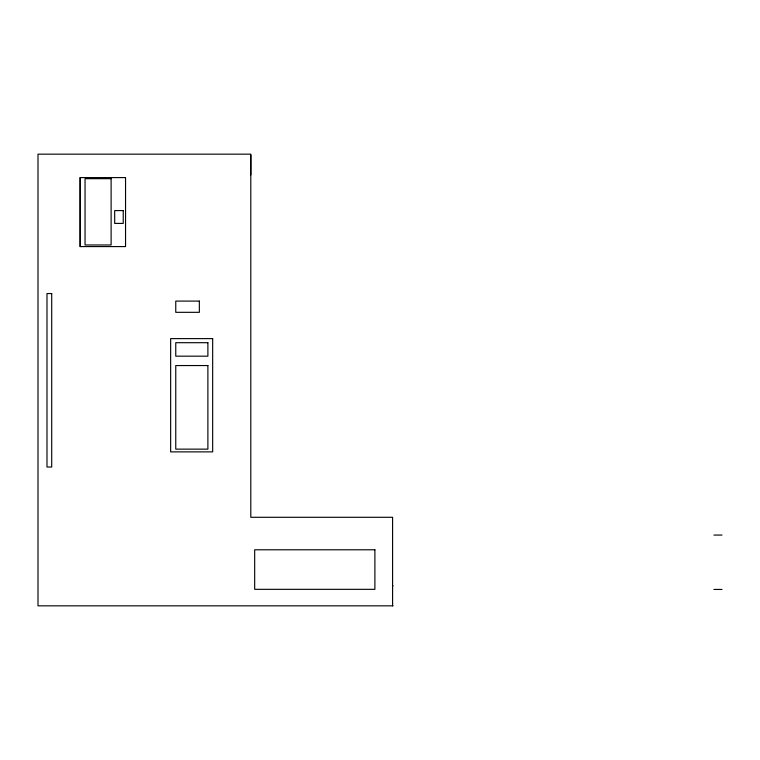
<?xml version="1.0" encoding="UTF-8"?>
<svg xmlns="http://www.w3.org/2000/svg" width="760" height="760" viewBox="0 0 760 760"><rect width="100%" height="100%" fill="white"/><g stroke="black" fill="none" stroke-linecap="round" stroke-linejoin="round"><path stroke-width="1.14" d="M250.8 154.954L250.8 174.952M713.906 535.068L722 535.068M392.587 585.836L393.081 585.836M713.906 589.447L722 589.447M393.081 605.834L38 605.834L38 154.166L250.8 154.166L250.8 517.294L392.587 517.294L392.587 605.834M80.389 177.593L80.389 246.582M125.552 177.593L79.933 177.593L79.933 246.582L125.552 246.582L125.552 177.593M111.112 178.685L85.044 178.685L85.044 244.976L111.112 244.976L111.112 178.685M123.225 210.596L114.684 210.596L114.684 223.411L123.225 223.411L123.225 210.596M51.709 293.541L46.987 293.541L46.987 467.02L51.709 467.02L51.709 293.541M199.348 301.093L175.759 301.093L175.759 312.322L199.348 312.322L199.348 301.093M212.667 338.618L170.648 338.618L170.648 451.877L212.667 451.877L212.667 338.618M207.888 342.694L175.759 342.694L175.759 356.174L207.888 356.174L207.888 342.694M207.888 365.55L175.759 365.55L175.759 449.141L207.888 449.141L207.888 365.55M374.889 549.784L254.676 549.784L254.676 589.332L374.889 589.332L374.889 549.784"/></g></svg>
